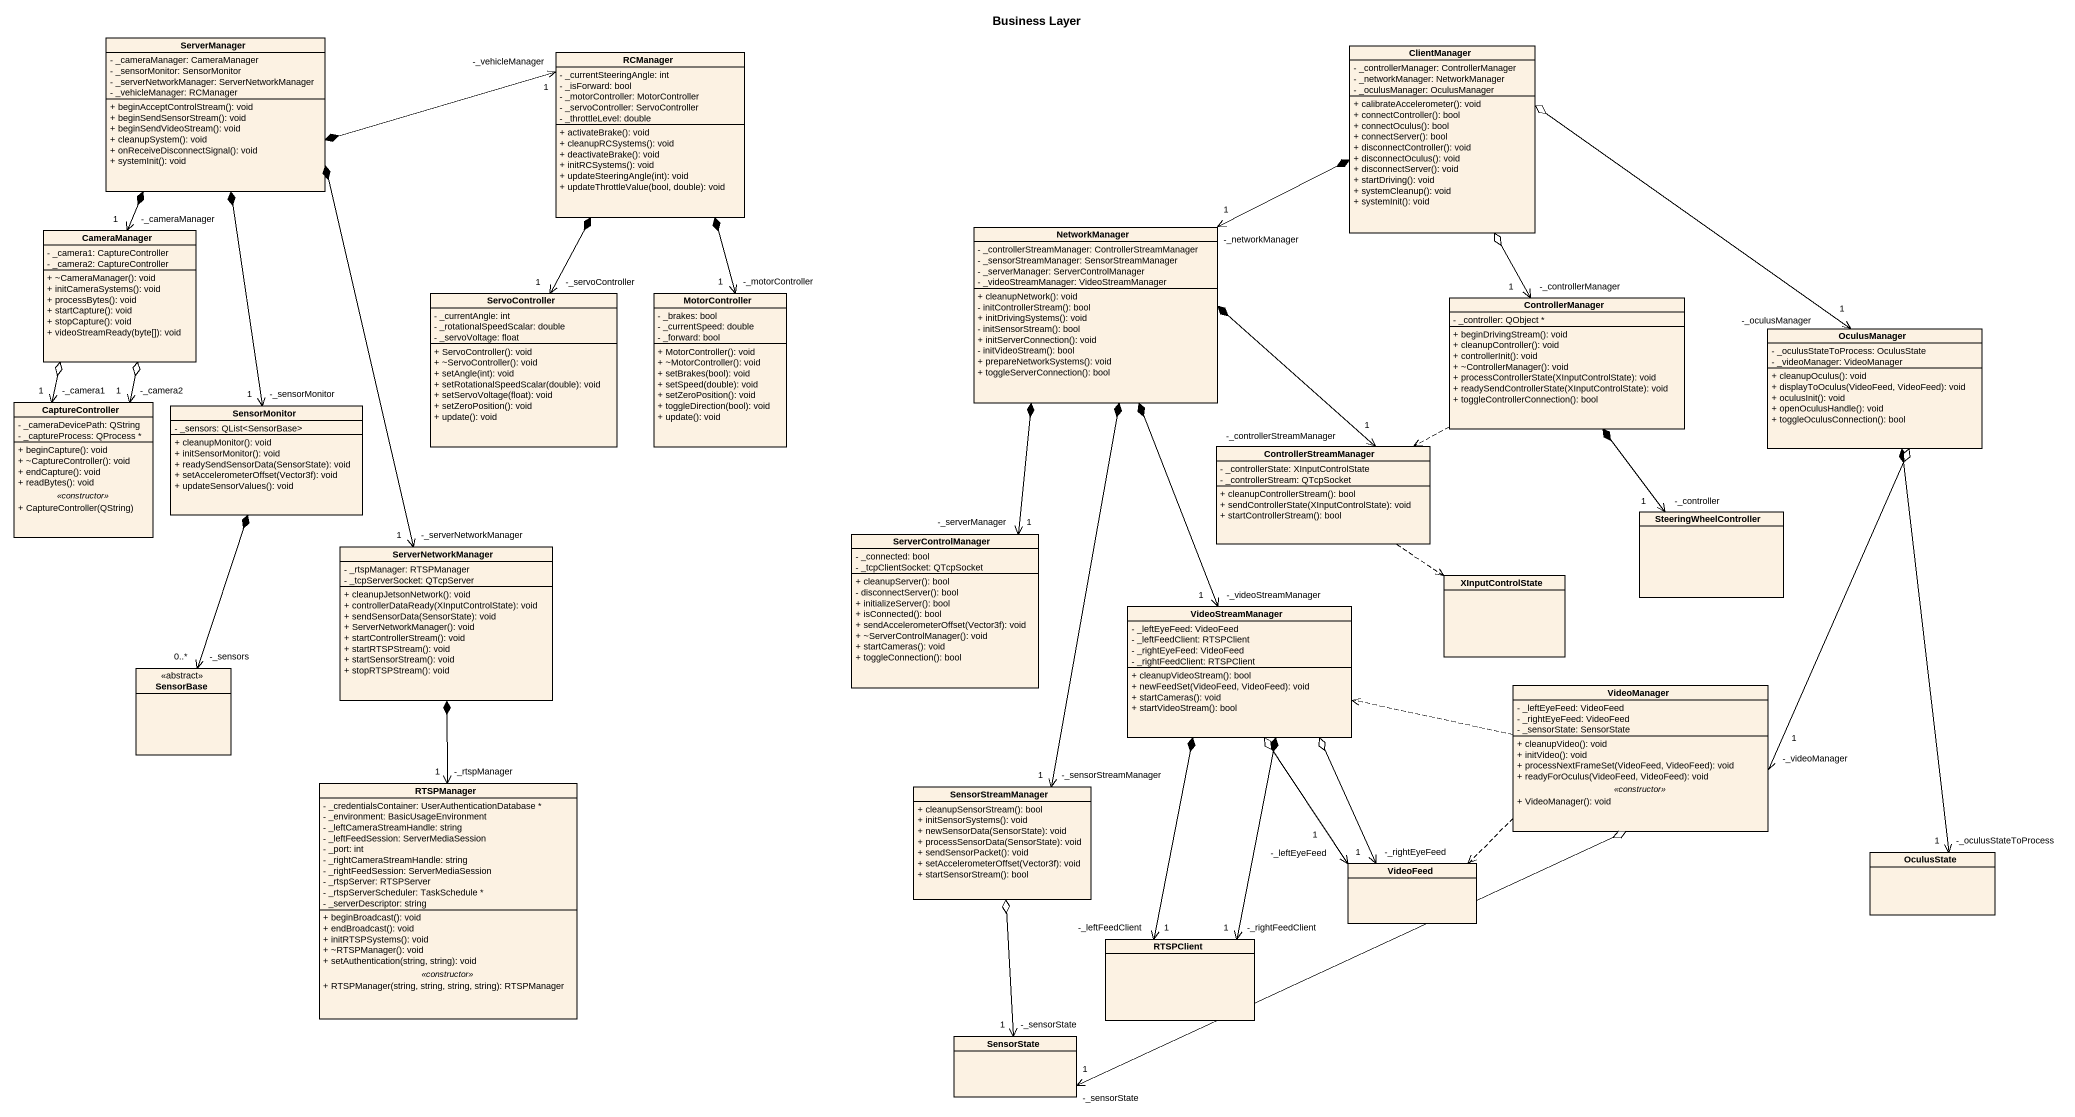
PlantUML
@startuml
title Business Layer
hide circle
hide empty members
skinparam classAttributeIconSize 0
class ServerManager {
  - _cameraManager: CameraManager
  - _sensorMonitor: SensorMonitor
  - _serverNetworkManager: ServerNetworkManager
  - _vehicleManager: RCManager
  + beginAcceptControlStream(): void
  + beginSendSensorStream(): void
  + beginSendVideoStream(): void
  + cleanupSystem(): void
  + onReceiveDisconnectSignal(): void
  + systemInit(): void
}
class RCManager {
  - _currentSteeringAngle: int
  - _isForward: bool
  - _motorController: MotorController
  - _servoController: ServoController
  - _throttleLevel: double
  + activateBrake(): void
  + cleanupRCSystems(): void
  + deactivateBrake(): void
  + initRCSystems(): void
  + updateSteeringAngle(int): void
  + updateThrottleValue(bool, double): void
}
class ClientManager {
  - _controllerManager: ControllerManager
  - _networkManager: NetworkManager
  - _oculusManager: OculusManager
  + calibrateAccelerometer(): void
  + connectController(): bool
  + connectOculus(): bool
  + connectServer(): bool
  + disconnectController(): void
  + disconnectOculus(): void
  + disconnectServer(): void
  + startDriving(): void
  + systemCleanup(): void
  + systemInit(): void
}
class NetworkManager {
  - _controllerStreamManager: ControllerStreamManager
  - _sensorStreamManager: SensorStreamManager
  - _serverManager: ServerControlManager
  - _videoStreamManager: VideoStreamManager
  + cleanupNetwork(): void
  - initControllerStream(): bool
  + initDrivingSystems(): void
  - initSensorStream(): bool
  + initServerConnection(): void
  - initVideoStream(): bool
  + prepareNetworkSystems(): void
  + toggleServerConnection(): bool
}
class CameraManager {
  - _camera1: CaptureController
  - _camera2: CaptureController
  + ~CameraManager(): void
  + initCameraSystems(): void
  + processBytes(): void
  + startCapture(): void
  + stopCapture(): void
  + videoStreamReady(byte[]): void
}
class ServoController {
  - _currentAngle: int
  - _rotationalSpeedScalar: double
  - _servoVoltage: float
  + ServoController(): void
  + ~ServoController(): void
  + setAngle(int): void
  + setRotationalSpeedScalar(double): void
  + setServoVoltage(float): void
  + setZeroPosition(): void
  + update(): void
}
class MotorController {
  - _brakes: bool
  - _currentSpeed: double
  - _forward: bool
  + MotorController(): void
  + ~MotorController(): void
  + setBrakes(bool): void
  + setSpeed(double): void
  + setZeroPosition(): void
  + toggleDirection(bool): void
  + update(): void
}
class ControllerManager {
  - _controller: QObject *
  + beginDrivingStream(): void
  + cleanupController(): void
  + controllerInit(): void
  + ~ControllerManager(): void
  + processControllerState(XInputControlState): void
  + readySendControllerState(XInputControlState): void
  + toggleControllerConnection(): bool
}
class OculusManager {
  - _oculusStateToProcess: OculusState
  - _videoManager: VideoManager
  + cleanupOculus(): void
  + displayToOculus(VideoFeed, VideoFeed): void
  + oculusInit(): void
  + openOculusHandle(): void
  + toggleOculusConnection(): bool
}
class CaptureController {
  - _cameraDevicePath: QString
  - _captureProcess: QProcess *
  --
  + beginCapture(): void
  + ~CaptureController(): void
  + endCapture(): void
  + readBytes(): void
  .. <<constructor>> ..
  + CaptureController(QString)
}
class SensorMonitor {
  - _sensors: QList<SensorBase>
  + cleanupMonitor(): void
  + initSensorMonitor(): void
  + readySendSensorData(SensorState): void
  + setAccelerometerOffset(Vector3f): void
  + updateSensorValues(): void
}
class ControllerStreamManager {
  - _controllerState: XInputControlState
  - _controllerStream: QTcpSocket
  + cleanupControllerStream(): bool
  + sendControllerState(XInputControlState): void
  + startControllerStream(): bool
}
class ServerControlManager {
  - _connected: bool
  - _tcpClientSocket: QTcpSocket
  + cleanupServer(): bool
  - disconnectServer(): bool
  + initializeServer(): bool
  + isConnected(): bool
  + sendAccelerometerOffset(Vector3f): void
  + ~ServerControlManager(): void
  + startCameras(): void
  + toggleConnection(): bool
}
class SteeringWheelController
class ServerNetworkManager {
  - _rtspManager: RTSPManager
  - _tcpServerSocket: QTcpServer
  + cleanupJetsonNetwork(): void
  + controllerDataReady(XInputControlState): void
  + sendSensorData(SensorState): void
  + ServerNetworkManager(): void
  + startControllerStream(): void
  + startRTSPStream(): void
  + startSensorStream(): void
  + stopRTSPStream(): void
}
class XInputControlState
class VideoStreamManager {
  - _leftEyeFeed: VideoFeed
  - _leftFeedClient: RTSPClient
  - _rightEyeFeed: VideoFeed
  - _rightFeedClient: RTSPClient
  + cleanupVideoStream(): bool
  + newFeedSet(VideoFeed, VideoFeed): void
  + startCameras(): void
  + startVideoStream(): bool
}
class SensorBase <<abstract>>
class VideoManager {
  - _leftEyeFeed: VideoFeed
  - _rightEyeFeed: VideoFeed
  - _sensorState: SensorState
  --
  + cleanupVideo(): void
  + initVideo(): void
  + processNextFrameSet(VideoFeed, VideoFeed): void
  + readyForOculus(VideoFeed, VideoFeed): void
  .. <<constructor>> ..
  + VideoManager(): void
}
class RTSPManager {
  - _credentialsContainer: UserAuthenticationDatabase *
  - _environment: BasicUsageEnvironment
  - _leftCameraStreamHandle: string
  - _leftFeedSession: ServerMediaSession
  - _port: int
  - _rightCameraStreamHandle: string
  - _rightFeedSession: ServerMediaSession
  - _rtspServer: RTSPServer
  - _rtspServerScheduler: TaskSchedule *
  - _serverDescriptor: string
  --
  + beginBroadcast(): void
  + endBroadcast(): void
  + initRTSPSystems(): void
  + ~RTSPManager(): void
  + setAuthentication(string, string): void
  .. <<constructor>> ..
  + RTSPManager(string, string, string, string): RTSPManager
}
class SensorStreamManager {
  + cleanupSensorStream(): bool
  + initSensorSystems(): void
  + newSensorData(SensorState): void
  + processSensorData(SensorState): void
  + sendSensorPacket(): void
  + setAccelerometerOffset(Vector3f): void
  + startSensorStream(): bool
}
class VideoFeed
class OculusState
class RTSPClient
class SensorState
ServerManager *-right-> "-_vehicleManager\n1" RCManager
ServerManager *--> "-_cameraManager\n1" CameraManager
ServerManager *--> "-_sensorMonitor\n1" SensorMonitor
ServerManager *--> "-_serverNetworkManager\n1" ServerNetworkManager
RCManager *--> "-_servoController\n1" ServoController
RCManager *--> "-_motorController\n1" MotorController
ClientManager *-left-> "-_networkManager\n1" NetworkManager
ClientManager o--> "-_controllerManager\n1" ControllerManager
ClientManager o-right-> "-_oculusManager\n1" OculusManager
NetworkManager *--> "-_controllerStreamManager\n1" ControllerStreamManager
NetworkManager *--> "-_serverManager\n1" ServerControlManager
NetworkManager *--> "-_videoStreamManager\n1" VideoStreamManager
NetworkManager *--> "-_sensorStreamManager\n1" SensorStreamManager
CameraManager o--> "-_camera2\n1" CaptureController
CameraManager o--> "-_camera1\n1" CaptureController
ControllerManager .left.> ControllerStreamManager
ControllerManager *--> "-_controller\n1" SteeringWheelController
OculusManager o--> "-_videoManager\n1" VideoManager
OculusManager *--> "-_oculusStateToProcess\n1" OculusState
SensorMonitor *--> "-_sensors\n0..*" SensorBase
ControllerStreamManager ..> XInputControlState
ServerNetworkManager *--> "-_rtspManager\n1" RTSPManager
VideoStreamManager o--> "-_rightEyeFeed\n1" VideoFeed
VideoStreamManager o--> "-_leftEyeFeed\n1" VideoFeed
VideoStreamManager *--> "-_rightFeedClient\n1" RTSPClient
VideoStreamManager *--> "-_leftFeedClient\n1" RTSPClient
VideoManager .left.> VideoStreamManager
VideoManager .left.> VideoFeed
VideoManager o-left-> "-_sensorState\n1" SensorState
SensorStreamManager o--> "-_sensorState\n1" SensorState
@enduml
